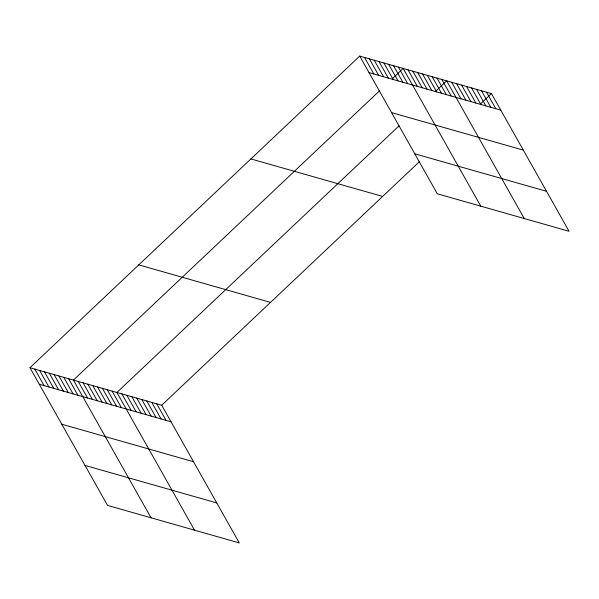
<?xml version="1.0" encoding="UTF-8"?>
<svg xmlns="http://www.w3.org/2000/svg" width="599" height="599" viewBox="0 0 599 599"><rect width="100%" height="100%" fill="white"/><g stroke="black" fill="none" stroke-linecap="round" stroke-linejoin="round"><path stroke-width="0.9" d="M29.95 367.711L161.7 405.224L239.286 542.911L107.535 505.399L29.95 367.711L359.714 56.089L491.465 93.601L569.05 231.289L437.3 193.777L359.714 56.089M379.384 90.966L73.43 380.088L151.015 517.776M392.308 78.754L403.194 68.466L480.772 206.153M399.061 125.835L116.91 392.472L194.488 530.16M435.787 91.13L446.674 80.85L524.252 218.538M161.7 405.224L419.375 161.73M480.585 103.889L491.465 93.601M369.036 72.629L500.786 110.141M391.559 112.605L523.316 150.124M414.77 153.801L546.52 191.313M250.891 158.922L382.641 196.435M138.773 264.878L270.523 302.39M39.272 384.251L171.022 421.763M61.794 424.227L193.552 461.747M85.006 465.423L216.756 502.935M486.493 92.186L495.807 108.726M481.514 90.771L490.836 107.311M476.534 89.348L485.856 105.888M471.555 87.933L480.877 104.473M466.584 86.518L475.898 103.058M461.604 85.095L470.926 101.643M456.625 83.68L465.947 100.22M451.646 82.265L460.968 98.805M441.837 79.472L451.159 96.012M437.008 78.095L446.33 94.635M432.179 76.724L441.5 93.264M427.349 75.347L436.671 91.887M422.52 73.969L431.834 90.509M417.683 72.591L427.005 89.139M412.853 71.221L422.175 87.761M408.024 69.843L417.346 86.383M398.365 67.095L407.679 83.635M393.528 65.718L402.85 82.258M388.699 64.34L398.021 80.88M383.869 62.962L393.191 79.51M379.04 61.592L388.362 78.132M374.21 60.214L383.525 76.754M369.373 58.837L378.695 75.384M364.544 57.467L373.866 74.006M156.728 403.808L166.043 420.348M151.749 402.386L161.071 418.933M146.77 400.971L156.092 417.51M141.791 399.555L151.113 416.095M136.819 398.14L146.134 414.68M131.84 396.718L141.162 413.265M126.861 395.303L136.183 411.842M121.882 393.887L131.203 410.427M112.073 391.095L121.395 407.634M107.243 389.717L116.565 406.257M102.414 388.339L111.736 404.887M97.585 386.969L106.907 403.509M92.755 385.591L102.07 402.131M87.918 384.214L97.24 400.753M83.089 382.843L92.411 399.383M78.259 381.466L87.581 398.006M68.6 378.71L77.915 395.258M63.764 377.34L73.085 393.88M58.934 375.962L68.256 392.502M54.105 374.585L63.427 391.125M49.275 373.214L58.597 389.754M44.446 371.837L53.76 388.377M39.609 370.459L48.931 386.999M34.779 369.089L44.101 385.629"/></g></svg>
